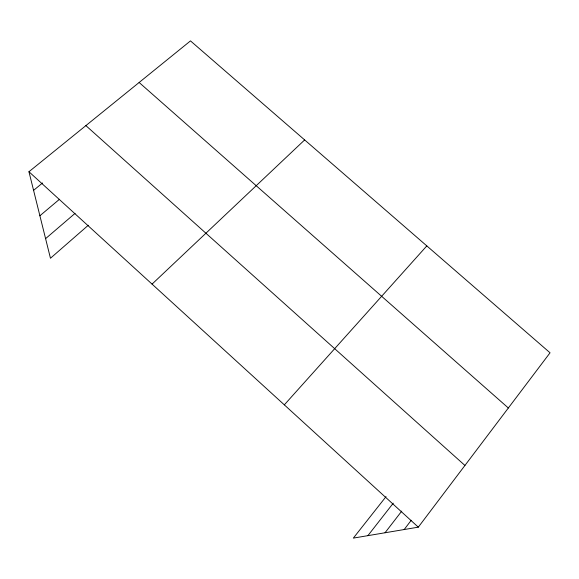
<?xml version="1.0" encoding="UTF-8"?>
<svg xmlns="http://www.w3.org/2000/svg" width="579" height="579" viewBox="0 0 579 579"><rect width="100%" height="100%" fill="white"/><g stroke="black" fill="none" stroke-linecap="round" stroke-linejoin="round"><path stroke-width="0.87" d="M386.034 496.623L353.335 538.108L418.306 527.158L550.05 352.799L190.484 40.892L28.95 171.731L50.46 258.248L88.312 225.238M404.171 529.539L411.235 520.275M385.021 532.767L401.746 511.112M367.889 535.655L393.257 503.173M284.325 404.851L426.817 245.901M152.06 284.115L304.655 139.93M45.589 238.649L75.067 213.362M39.893 215.757L59.492 199.27M33.582 190.353L42.542 182.978M139.134 82.486L508.348 408M85.887 125.614L464.93 465.451M28.95 171.731L418.306 527.158"/></g></svg>
